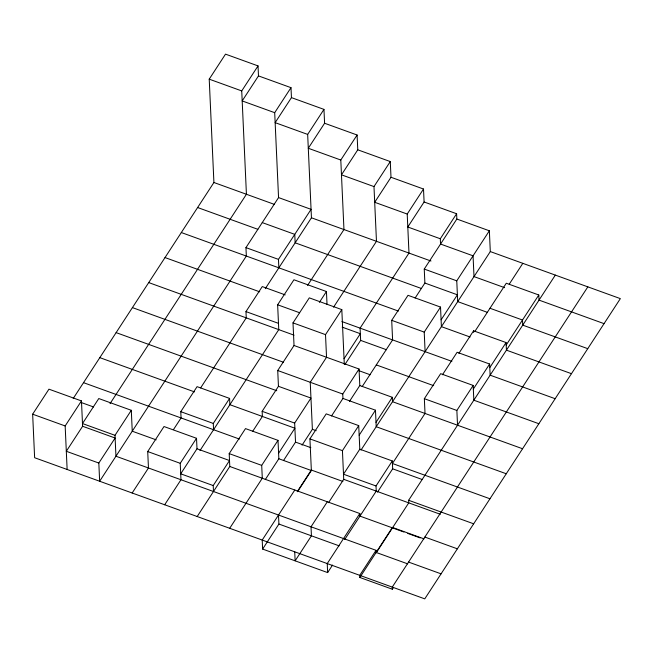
<?xml version="1.0" encoding="UTF-8"?>
<svg xmlns="http://www.w3.org/2000/svg" width="653" height="653" viewBox="0 0 653 653"><rect width="100%" height="100%" fill="white"/><g stroke="black" fill="none" stroke-linecap="round" stroke-linejoin="round"><path stroke-width="0.98" d="M73.201 398.51L213.915 182.505L209.221 79.16L225.514 54.142L258.033 65.904L258.482 75.903L242.181 100.921L274.693 112.683L278.553 197.581L245.952 247.626L246.336 256.066L99.648 481.245L98.823 463.042L115.124 438.024L82.613 426.262L81.462 400.926L48.951 389.172L32.65 414.19L34.625 457.72L424.768 598.858L620.35 298.625L490.305 251.576L489.358 230.795L456.847 219.033L456.61 213.743L424.099 201.981L423.511 189.027L391 177.265L390.282 161.569L357.771 149.806L357.101 135.008L324.59 123.246L323.961 109.386L291.45 97.623L290.993 87.665L258.482 75.903M110.055 403.603L246.426 194.268L241.732 90.922L258.033 65.904M67.137 469.483L65.161 425.952L81.462 400.926M274.693 112.683L290.993 87.665M291.45 97.623L275.15 122.65L307.661 134.412L311.448 217.792L265.265 288.683M82.613 426.262L66.312 451.28L98.823 463.042M307.661 134.412L323.961 109.386M115.001 435.322L131.302 410.296L98.783 398.542L82.49 423.56L115.001 435.322L115.948 456.227L376.038 550.316L376.161 552.903M324.59 123.246L308.289 148.264L340.801 160.026L343.96 229.554L307.555 285.426M132.159 493.007L148.46 467.989L147.717 451.55L164.009 426.531L196.52 438.294L197.002 448.782L180.701 473.809L213.213 485.563L213.482 491.513M340.801 160.026L357.101 135.008M278.847 267.828L278.464 259.388L311.065 209.344L278.553 197.581M173.453 429.625L181.061 417.944L180.775 411.676L197.075 386.658L229.587 398.42L229.864 404.689L294.895 428.213L278.594 453.231M200.618 387.923L246.254 317.872L245.969 311.595L262.269 286.577L285.214 294.878M357.771 149.806L341.47 174.824L373.981 186.587L376.471 241.316L333.552 307.196M199.989 450.562L278.766 329.634L277.639 304.788L293.932 279.77L326.443 291.532L327.031 304.445M164.67 504.769L180.971 479.751L180.228 463.312L196.52 438.294M213.572 429.707L213.286 423.438L229.587 398.42M373.981 186.587L390.282 161.569M252.597 431.462L262.384 416.451L262.147 411.325L278.447 386.307L277.729 370.52L294.03 345.502L293.001 322.876L309.302 297.858L341.813 309.62L344.302 364.456M391 177.265L374.7 202.283L407.211 214.045L408.982 253.07L360.089 328.132L360.644 340.393L344.89 364.578M319.382 302.372L326.443 291.532M197.182 516.531L229.783 466.487L229.195 453.615L245.495 428.597L278.007 440.359L278.847 458.765L265.265 479.612M213.213 485.563L229.513 460.545L197.002 448.782M302.053 445.15L312.379 429.307L310.24 382.283L326.541 357.264L325.512 334.638L341.813 309.62M407.211 214.045L423.511 189.027M424.099 201.981L407.799 226.999L440.31 238.761L440.546 244.051L473.058 255.813L474.005 276.594L504.606 287.663M229.701 528.293L262.294 478.249L261.706 465.377L278.007 440.359M283.573 460.455L295.523 442.105L294.658 423.087L310.959 398.069L278.447 386.307M344.041 358.726L360.342 333.707L342.172 327.137M297.776 491.374L311.359 470.527L309.922 438.881L326.214 413.863L358.726 425.625L359.803 449.191L343.502 474.217L376.014 485.971L376.242 491.097L344.735 539.468M440.31 238.761L456.61 213.743M331.544 415.945L342.947 398.436L342.752 394.045L359.052 369.027L294.03 345.502M415.104 298.062L424.883 283.051L424.254 269.069L456.847 219.033M362.17 386.6L392.6 339.895L391.71 320.337L408.011 295.319L440.522 307.081L441.404 326.639L470.095 337.013M349.477 401.391L359.803 385.548L359.052 369.027M294.805 490.011L262.212 540.055L262.62 549.075L327.643 572.591L332.532 565.09M297.205 491.717L311.334 470.038L342.89 481.449M262.62 549.075L278.913 524.049L278.505 515.029M328.524 502.688L343.731 479.335L342.433 450.643L358.726 425.625M487.35 312.338L457.704 301.613L456.765 280.831L489.358 230.795M425.111 351.657L424.221 332.099L440.522 307.081M359.166 435.216L375.467 410.198L342.947 398.436M441.101 319.831L457.394 294.813L424.883 283.051M376.014 422.328L392.314 397.31L359.803 385.548M327.316 501.773L311.016 526.791L311.432 535.811L295.132 560.829L294.723 551.818M361.003 450.064L490.305 251.576M489.962 498.778L392.429 463.499L425.021 413.455L424.352 398.697L440.653 373.679L473.164 385.441L473.833 400.199L538.856 423.724M442.448 374.781L457.116 352.269L489.628 364.031L490.134 375.181L555.156 398.705M458.904 353.33L473.572 330.81L506.083 342.572L506.434 350.155L571.457 373.679M474.772 331.602L506.287 283.231L538.798 294.993L539.027 300.119L604.049 323.643M376.014 485.971L392.314 460.953L359.803 449.191M229.783 466.487L359.827 513.536L327.235 563.572L327.643 572.591M509.234 284.186L522.816 263.339M377.458 492.174L392.665 468.83L392.314 460.953M457.533 425.217L456.863 410.459L473.164 385.441M473.327 389.049L489.628 364.031M489.791 367.598L506.083 342.572M506.197 345.037L538.798 294.993M376.038 550.316L359.746 575.334L359.844 577.472L392.355 589.226L393.441 587.561M359.827 513.536L359.95 516.115L392.461 527.877L408.754 502.859L408.639 500.28L555.328 275.101M359.844 577.472L392.437 527.428L423.993 538.847M376.699 552.063L391.914 528.718M587.839 286.863L392.257 587.096L392.355 589.226M209.221 79.16L241.732 90.922M213.915 182.505L274.154 204.299M311.448 217.792L430.972 261.029M424.254 269.069L456.765 280.831M262.253 222.6L294.764 234.362L295.148 242.81L421.373 288.471M489.987 308.257L522.498 320.019L522.726 325.137L587.749 348.661M197.614 207.523L257.853 229.317M245.952 247.626L278.464 259.388M181.314 232.541L398.379 311.073M391.71 320.337L424.221 332.099M165.013 257.568L259.682 291.809M341.919 321.562L451.884 361.346M277.639 304.788L299.629 312.746M360.644 340.393L386.462 349.73M293.001 322.876L325.512 334.638M245.969 311.595L278.48 323.357M148.721 282.586L294.062 335.169M376.299 364.913L433.674 385.67M358.685 370.602L370.161 374.749M424.352 398.697L456.863 410.459M132.42 307.604L283.5 362.26M522.555 448.742L392.51 401.693L392.314 397.31M277.729 370.52L342.752 394.045M116.12 332.622L276.766 390.739M506.263 473.76L376.21 426.719L375.467 410.198M312.379 429.307L316.199 430.686M262.147 411.325L294.658 423.087M99.819 357.648L194.488 391.89M309.922 438.881L342.433 450.643M392.665 468.83L422.311 479.547M295.523 442.105L310.82 447.648M180.775 411.676L213.286 423.438M83.519 382.666L239.39 439.053M408.639 500.28L473.662 523.804M343.731 479.335L440.31 514.278M278.847 458.765L311.359 470.527M229.195 453.615L261.706 465.377M81.094 402.46L93.526 406.958M156.157 439.853L132.249 431.209L131.302 410.296M424.85 537.06L457.361 548.822M393.416 528.228L403.929 532.032M407.758 533.411L420.189 537.909M147.717 451.55L180.228 463.312M32.65 414.19L65.161 425.952M408.558 562.078L441.069 573.84M376.136 552.446L407.692 563.865M278.913 524.049L339.16 545.843M473.572 330.81L473.645 332.45M392.437 527.428L392.461 527.877"/></g></svg>
